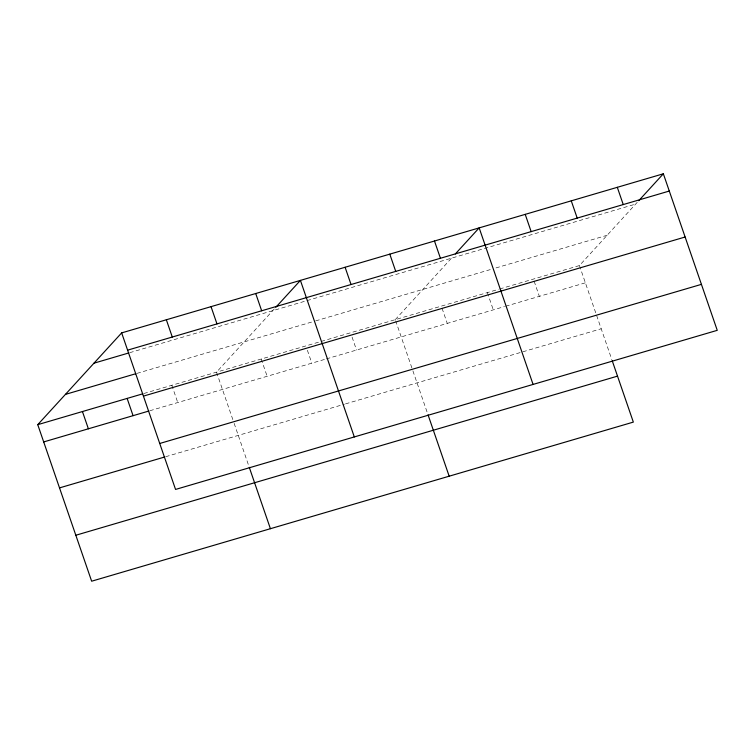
<?xml version="1.0" encoding="UTF-8"?>
<svg xmlns="http://www.w3.org/2000/svg" width="755" height="755" viewBox="0 0 755 755"><rect width="100%" height="100%" fill="white"/><g stroke="black" fill="none" stroke-linecap="round" stroke-linejoin="round"><path stroke-width="0.57" stroke-dasharray="3.77 2.83" d="M274.263 308.993L216.506 372.168L233.757 422.253M395.271 319.658L453.019 256.492M499.706 288.976L579.444 265.562L637.966 201.547M129.718 352.689L635.663 204.077M136.938 373.385L314.58 321.205M315.703 320.875L491.458 269.252M495.95 267.931L607.133 235.277M143.884 393.497L498.583 289.307M149.83 410.748L325.235 359.229M326.358 358.899L504.529 306.568M505.652 306.237L585.389 282.814M165.656 456.718L344.412 404.208M345.535 403.878L601.216 328.774M579.444 265.562L611.833 359.616M534.144 281.238L539.344 296.337M487.352 292.61L493.298 309.861M442.052 308.285L447.253 323.385M395.639 320.733L412.513 369.742M412.891 370.837L427.651 413.712M352.066 337.098L356.52 350.037M307.37 350.226L311.834 363.164M261.202 359.04L267.138 376.292M234.135 423.347L248.895 466.222M171.819 385.295L177.765 402.547"/><path stroke-width="1.13" d="M612.211 360.72L633.341 422.102L91.648 581.208L37.75 424.669L121.659 332.898L663.352 173.792L717.25 330.331L175.556 489.438L121.659 332.898M275.801 307.313L300.414 280.398L354.312 436.937M455.331 253.963L479.17 227.887L533.077 384.427M638.739 200.707L663.352 173.792M127.595 350.16L669.289 191.043M93.969 363.183L128.605 353.01M65.44 394.384L135.824 373.716M37.75 424.669L142.77 393.827M143.422 396.12L685.115 237.013M43.696 441.93L148.716 411.079M159.73 443.478L701.423 284.361M59.522 487.89L164.543 457.039M75.821 535.248L617.514 376.132M617.307 187.315L623.243 204.567M571.261 200.839L577.207 218.091M525.216 214.363L531.161 231.625M434.484 241.015L440.429 258.267M389.797 254.142L395.733 271.394M428.038 414.816L449.168 476.197M345.101 267.27L351.047 284.522M255.728 293.525L261.664 310.777M211.032 306.653L216.978 323.904M249.273 467.326L270.413 528.708M166.345 319.771L172.291 337.032M127.133 398.413L133.069 415.675M82.437 411.541L88.382 428.802"/></g></svg>
